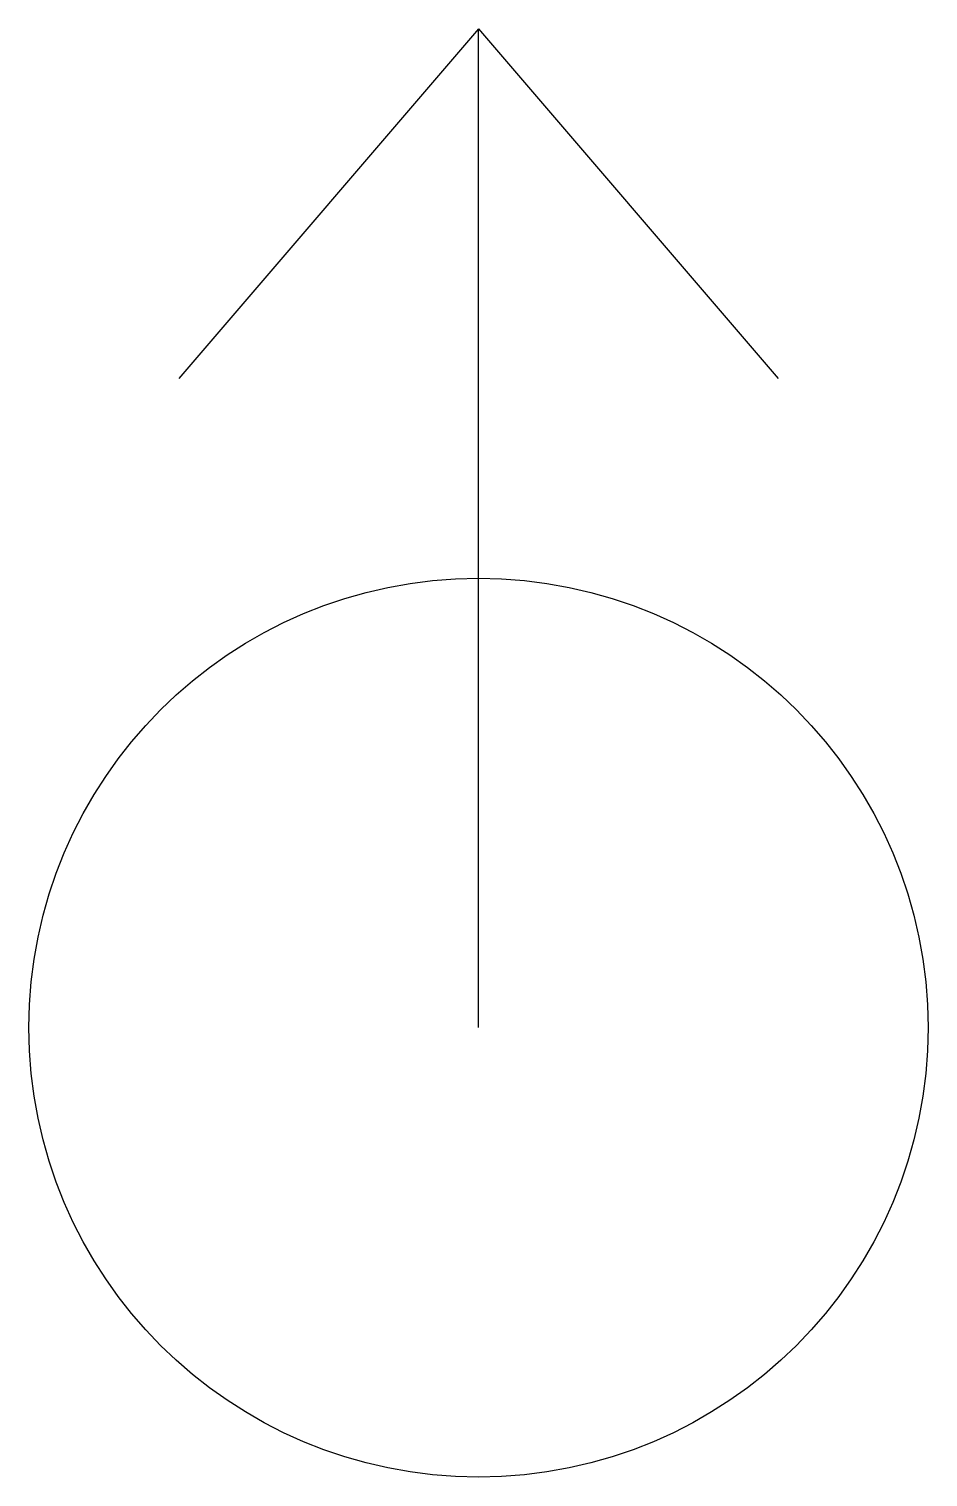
# Model space of a CAD drawing. Header units: metres. Extents: x -0.09 to 0.09, y -0.09 to 0.2.
import ezdxf

# ---------------------------------------------------------------- set-up
doc = ezdxf.new("R2010")
doc.units = ezdxf.units.M

msp = doc.modelspace()

# ---------------------------------------------------------------- linework, layer by layer
for p, q in [((0, 0.2), (-0.06, 0.13)), ((0, 0), (0, 0.2)), ((0, 0.2), (0.06, 0.13))]:
    msp.add_line(p, q)
msp.add_circle((0, 0), 0.09)

doc.saveas('drawing.dxf')
